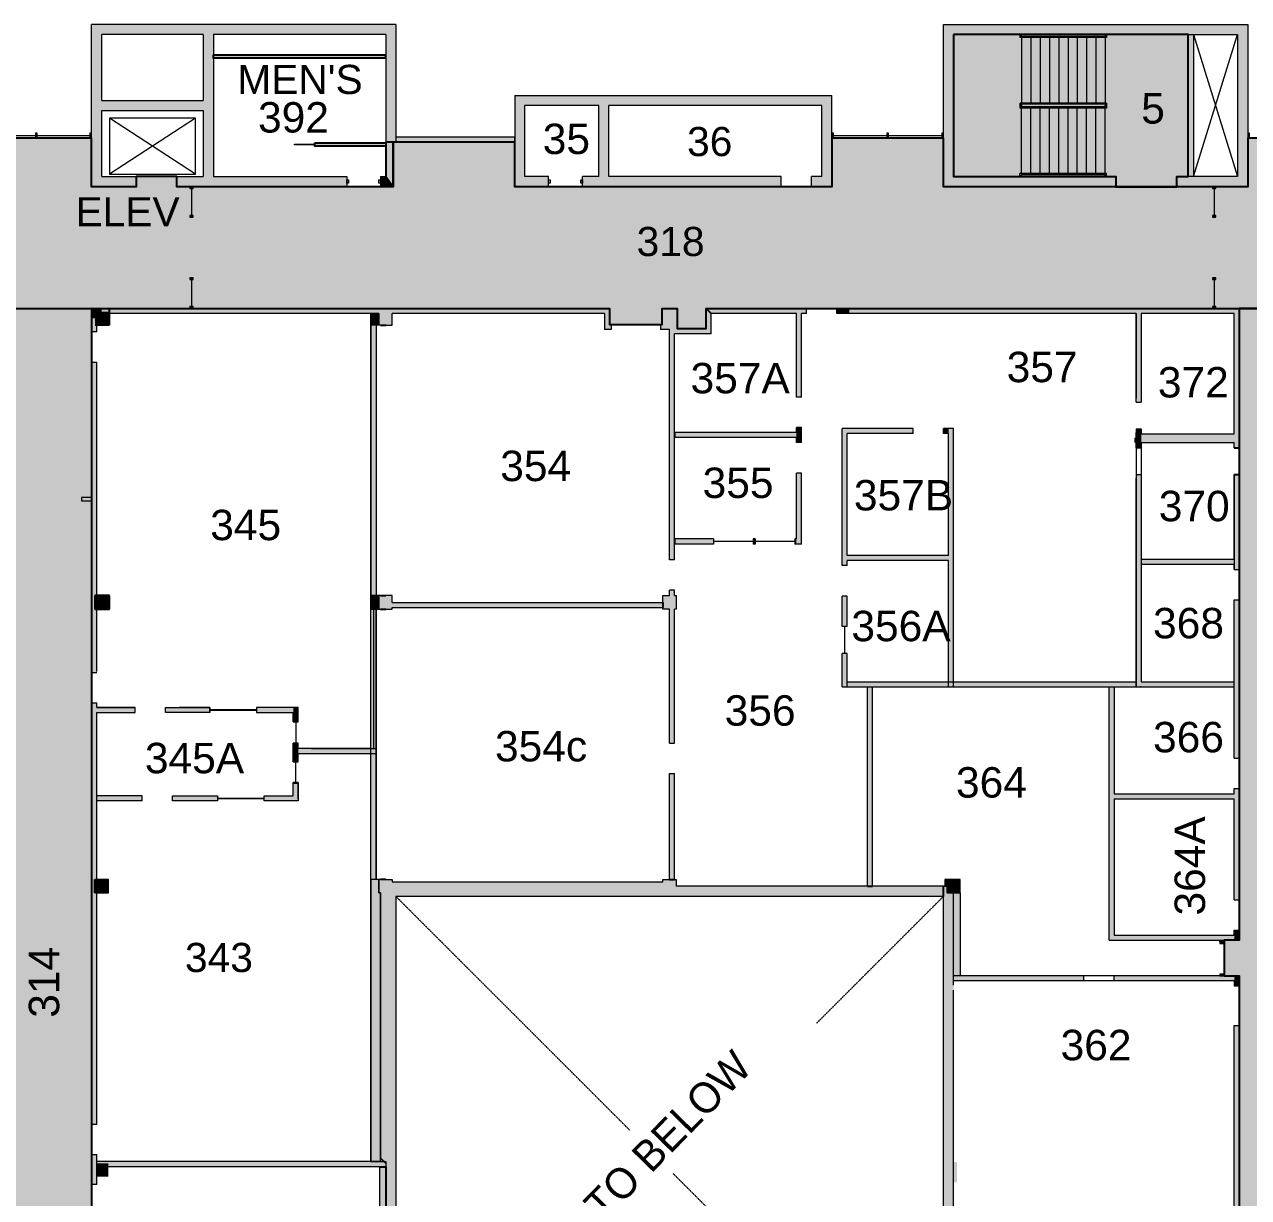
# Model space of a CAD drawing. Extents: x 2 to 4630, y -56 to 2885.
# Drawn here: x 930 to 2379, y 1496 to 2885 of the extents above; entities that cross this region are included whole.
import ezdxf

# ---------------------------------------------------------------- set-up
doc = ezdxf.new("R2010")
doc.units = 0
doc.header["$LTSCALE"] = 0.004
doc.header["$MEASUREMENT"] = 0
doc.linetypes.add('HIDDEN', pattern=[0.375, 0.25, -0.125])
doc.layers.get('0').update_dxf_attribs({"linetype": 'CONTINUOUS'})
doc.layers.add('CORRIDOR HATCH', color=253, linetype='CONTINUOUS')
doc.layers.add('SOLID', color=7, linetype='CONTINUOUS')
for name, color, linetype, lineweight in [('STAIR', 251, 'CONTINUOUS', 9), ('TEXT', 7, 'CONTINUOUS', 0), ('WALL', 7, 'CONTINUOUS', 0)]:
    doc.layers.add(name, color=color, linetype=linetype, lineweight=lineweight)
doc.styles.add('style1', font='arial.ttf')

# ---------------------------------------------------------------- blocks, each defined once
blk = doc.blocks.new('AZMND')
for p, q in [((0, 0.5), (0, -0.5)), ((1, 0.5), (0, 0.5)), ((1, -0.5), (1, 0.5)), ((0, -0.5), (1, -0.5))]:
    blk.add_line(p, q)

msp = doc.modelspace()

# ---------------------------------------------------------------- hatches: boundary and pattern name
at = {"layer": 'CORRIDOR HATCH'}
h = msp.add_hatch(color=256, dxfattribs=at)
h.dxf.hatch_style = 1
h.paths.add_polyline_path([(3115.8, 700.5), (3115.8, 688.5), (3109.8, 688.5), (3109.8, 520.5), (3373.8, 520.5), (3373.8, 688.5), (3187.8, 688.5), (3187.8, 700.5)])
h.paths.add_polyline_path([(1087.8, 688.5), (1087.8, 520.5), (1357.8, 520.5), (1357.8, 688.5), (1351.8, 688.5), (1351.8, 700.5), (1279.8, 700.5), (1279.8, 688.5)])
h.paths.add_polyline_path([(2029.8, 2872.5), (2029.8, 2704.5), (2221.8, 2704.5), (2221.8, 2692.5), (2293.8, 2692.5), (2293.8, 2704.5), (2307.5, 2704.5), (2307.5, 2872.5)])
h.paths.add_polyline_path([(4459, 2532.9), (4459, 2527.7), (4451.8, 2527.7), (4451.8, 2479.4), (4459, 2479.4), (4459, 2289.8), (4614.7, 2289.8), (4614.7, 2532.9)])
h.paths.add_polyline_path([(4347.8, 2543.4), (4347.8, 2529.6), (4338.9, 2529.6), (4338.9, 2525.3), (4338.9, 2207.4), (4347.8, 2207.4), (4347.8, 2193.6), (4338.9, 2193.6), (4338.9, 1973.2), (4307.4, 1973.2), (4307.4, 1797.1), (4338.9, 1797.1), (4338.9, 1535.4), (4347.8, 1535.4), (4347.8, 1521.6), (4338.9, 1521.6), (4338.9, 1439.2), (4299.5, 1439.2), (4299.5, 1392.9), (4338.9, 1392.9), (4338.9, 1388), (4299.5, 1388), (4299.5, 1307.3), (4338.9, 1307.3), (4338.9, 1199.4), (4347.8, 1199.4), (4347.8, 1185.6), (4338.9, 1185.6), (4338.9, 863.4), (4347.8, 863.4), (4347.8, 849.6), (4442.9, 849.6), (4442.9, 863.4), (4535.1, 863.4), (4535.1, 965.8), (4451.8, 965.8), (4451.8, 1185.6), (4442.9, 1185.6), (4442.9, 1199.4), (4451.8, 1199.4), (4451.8, 1521.6), (4442.9, 1521.6), (4442.9, 1535.4), (4451.8, 1535.4), (4498, 1535.4), (4498, 1540.7), (4501.9, 1540.7), (4501.9, 1852.3), (4498, 1852.3), (4498, 1857.6), (4442.9, 1857.6), (4442.9, 1871.4), (4451.8, 1871.4), (4451.8, 2193.6), (4442.9, 2193.6), (4442.9, 2207.4), (4451.8, 2207.4), (4451.8, 2529.6), (4442.9, 2529.6), (4442.9, 2543.4)])
h.paths.add_polyline_path([(3385.8, 701.6), (3669, 701.6), (3669, 702.8), (3682.8, 702.8), (3682.8, 681.2), (3683.6, 683), (3692.1, 683), (3765, 683), (3765, 695.8), (3794, 695.8), (3794, 633.3), (3808.5, 627.8), (3854.1, 613.6), (3899.4, 602.5), (3946.4, 593.9), (3969.6, 591), (3993.3, 588.2), (4004.8, 587.5), (4004.8, 594.8), (4012.2, 594.8), (4012.2, 587), (4039.9, 585.4), (4087.7, 585.4), (4111, 586.8), (4134.8, 588.2), (4181.2, 593.9), (4228.2, 602.5), (4273.5, 613.6), (4296.3, 620.7), (4318.6, 627.6), (4333.6, 633.3), (4333.6, 695.8), (4362.5, 695.8), (4362.5, 683), (4501.9, 683), (4501.9, 844.3), (4498.1, 844.3), (4498.1, 849.6), (4442.9, 849.6), (4347.8, 849.6), (4154.1, 849.6), (4154.1, 883.9), (4093.1, 883.9), (4093.1, 849.6), (3744.1, 849.6), (3744.1, 885), (3682.8, 885), (3682.8, 864.3), (3682.8, 842.2), (3669, 842.2), (3669, 843), (3385.8, 843)])
h.paths.add_polyline_path([(3385.8, 2691.4), (3669, 2691.4), (3669, 2690.2), (3682.8, 2690.2), (3682.8, 2711.8), (3683.6, 2710), (3692.1, 2710), (3765, 2710), (3765, 2697.3), (3794, 2697.3), (3794, 2759.7), (3808.5, 2765.2), (3854.1, 2779.4), (3899.4, 2790.6), (3946.4, 2799.1), (3969.6, 2802), (3993.3, 2804.8), (4005, 2805.5), (4005, 2798.5), (4011.8, 2798.5), (4011.8, 2805.9), (4039.9, 2807.6), (4087.7, 2807.6), (4111.1, 2806.2), (4134.8, 2804.8), (4181.2, 2799.1), (4228.2, 2790.6), (4273.5, 2779.4), (4296.2, 2772.4), (4318.6, 2765.4), (4333.6, 2759.7), (4333.6, 2697.3), (4362.5, 2697.3), (4362.5, 2710), (4501.9, 2710), (4501.9, 2549.1), (4501.9, 2548.7), (4498.1, 2548.7), (4498.1, 2543.4), (4442.9, 2543.4), (4347.8, 2543.4), (3872.3, 2543.4), (3872.3, 2504), (3769.9, 2504), (3769.9, 2543.4), (3765, 2543.4), (3765, 2504), (3682.8, 2504), (3682.8, 2550.8), (3669, 2550.8), (3669, 2550), (3385.8, 2550)])
h.paths.add_polyline_path([(2929.8, 2548.5), (2929.8, 1937.5), (2905.8, 1937.5), (2905.8, 1872.5), (2929.8, 1872.5), (2929.8, 1601.5), (2905.8, 1601.5), (2905.8, 1536.5), (2929.8, 1536.5), (2929.8, 1265.5), (2905.8, 1265.5), (2905.8, 1200.5), (2929.8, 1200.5), (2929.8, 844.5), (3025.8, 844.5), (3025.8, 862.5), (3041.8, 862.5), (3041.8, 904.5), (3025.8, 904.5), (3025.8, 1479.5), (3043.8, 1479.5), (3043.8, 1519.5), (3025.8, 1519.5), (3025.8, 1819.5), (3037.8, 1819.5), (3037.8, 1861.5), (3025.8, 1861.5), (3025.8, 2155.5), (3037.8, 2155.5), (3037.8, 2197.5), (3025.8, 2197.5), (3025.8, 2482.5), (3037.8, 2482.5), (3037.8, 2524.5), (3025.8, 2524.5), (3025.8, 2548.5)])
h.paths.add_polyline_path([(2367.8, 2548.5), (2367.8, 1800.5), (2349.8, 1800.5), (2349.8, 1758.5), (2367.8, 1758.5), (2367.8, 844.5), (2473.8, 844.5), (2473.8, 2548.5)])
h.paths.add_polyline_path([(1009.8, 2548.5), (1009.8, 844.5), (913.8, 844.5), (913.8, 2037.9), (911.4, 2037.9), (897.2, 2054.2), (750.5, 2054.2), (457.8, 2054.2), (457.8, 2192.5), (913.8, 2192.5), (913.8, 2548.5)])
h.paths.add_polyline_path([(361.8, 2548.5), (361.8, 2106.5), (319.8, 2106.5), (319.8, 2040.5), (361.8, 2040.5), (361.8, 1520.5), (342.3, 1520.5), (342.3, 1479.7), (361.8, 1479.7), (361.8, 908.5), (341.8, 908.5), (341.8, 868.5), (361.8, 868.5), (361.8, 844.5), (457.8, 844.5), (457.8, 1064), (457.8, 1233), (457.8, 2054.2), (457.8, 2192.5), (457.8, 2548.5)])
h.paths.add_polyline_path([(184.8, 844.5), (184.8, 700.5), (255, 700.5), (361.8, 700.5), (361.8, 634.5), (505.8, 634.5), (505.8, 700.5), (865.8, 700.5), (865.8, 644.5), (1009.8, 644.5), (1009.8, 700.5), (2377.8, 700.5), (2377.8, 634.5), (2521.8, 634.5), (2521.8, 700.5), (2881.8, 700.5), (2881.8, 634.5), (3025.8, 634.5), (3025.8, 700.5), (3385.8, 700.5), (3385.8, 844.5), (3025.8, 844.5), (2929.8, 844.5), (2473.8, 844.5), (2367.8, 844.5), (1009.8, 844.5), (913.8, 844.5), (457.8, 844.5), (361.8, 844.5)])
h.paths.add_polyline_path([(81.8, 2872.5), (81.8, 2704.5), (269.8, 2704.5), (269.8, 2692.5), (346.8, 2692.5), (346.8, 2704.5), (349.8, 2704.5), (349.8, 2872.5)])
h.paths.add_polyline_path([(184.8, 2692.5), (184.8, 2548.5), (361.8, 2548.5), (457.8, 2548.5), (913.8, 2548.5), (1009.8, 2548.5), (1622.6, 2548.5), (1622.6, 2529.5), (1684.8, 2529.5), (1684.8, 2548.5), (1702.8, 2548.5), (1702.8, 2524.5), (1736.8, 2524.5), (1736.8, 2548.5), (2367.8, 2548.5), (2473.8, 2548.5), (2929.8, 2548.5), (3025.8, 2548.5), (3361.8, 2548.5), (3385.8, 2548.5), (3385.8, 2692.5), (3025.8, 2692.5), (3025.8, 2750), (2881.8, 2750), (2881.8, 2692.5), (2521.8, 2692.5), (2521.8, 2750), (2377.8, 2750), (2377.8, 2692.5), (2017.8, 2692.5), (2017.8, 2750), (1885.8, 2750), (1885.8, 2692.5), (1510.5, 2692.5), (1510.5, 2745.3), (1366.5, 2745.3), (1366.5, 2692.5), (1110.5, 2692.5), (1110.5, 2704.5), (1062.5, 2704.5), (1062.5, 2692.5), (1009.8, 2692.5), (1009.8, 2750), (361.8, 2750), (361.8, 2692.5), (346.8, 2692.5), (269.8, 2692.5)])
at = {"layer": 'SOLID'}
for points in [[(2313.5, 2872.5), (2307.5, 2872.5), (2307.5, 2704.5), (2313.5, 2704.5)], [(1153.8, 2848.5), (1357.6, 2848.5), (1357.6, 2844.5), (1153.8, 2844.5)], [(1273.8, 2744.5), (1357.8, 2744.5), (1357.8, 2740.5), (1273.8, 2740.5)], [(1357.8, 2745.3), (1357.8, 2704.5), (1366.5, 2692.5), (1366.5, 2745.3)], [(1369.8, 2745.3), (1510.5, 2745.3), (1510.5, 2751.3), (1369.8, 2751.3)], [(1126, 2692.5), (1126, 2690.5), (1130, 2690.5), (1130, 2692.5)], [(2336, 2692.5), (2336, 2690.5), (2340, 2690.5), (2340, 2692.5)], [(1126, 2658.5), (1126, 2656.5), (1130, 2656.5), (1130, 2658.5)], [(2336, 2658.5), (2336, 2656.5), (2340, 2656.5), (2340, 2658.5)], [(1126, 2584.5), (1126, 2582.5), (1130, 2582.5), (1130, 2584.5)], [(2336, 2584.5), (2336, 2582.5), (2340, 2582.5), (2340, 2584.5)], [(1126, 2550.5), (1126, 2548.5), (1130, 2548.5), (1130, 2550.5)], [(2336, 2550.5), (2336, 2548.5), (2340, 2548.5), (2340, 2550.5)], [(1017.3, 2548.5), (1023.3, 2542.5), (1105.8, 2542.5), (1349.6, 2542.5), (1349.6, 2528.5), (1351.8, 2528.5), (1357.8, 2528.5), (1365.6, 2528.5), (1365.6, 2542.5), (1616.6, 2542.5), (1616.6, 2523.5), (1624.6, 2523.5), (1624.6, 2529.5), (1622.6, 2529.5), (1622.6, 2548.5)], [(1340.3, 2528.5), (1340.3, 2542.5), (1349.6, 2542.5), (1349.6, 2528.5)], [(1702.8, 2548.5), (1684.8, 2548.5), (1684.8, 2529.5), (1682.8, 2529.5), (1682.8, 2523.5), (1693.6, 2523.5), (1693.6, 2251), (1699.6, 2251), (1699.6, 2269.5), (1699.6, 2275.5), (1699.6, 2395.5), (1699.6, 2401.5), (1699.6, 2518.5), (1742.8, 2518.5), (1742.8, 2542.5), (1736.8, 2548.5), (1736.8, 2524.5), (1702.8, 2524.5)], [(1346.3, 2528.5), (1340.3, 2528.5), (1340.3, 2208.5), (1346.3, 2208.5)], [(2361.8, 2352), (2361.8, 2239.5), (2367.8, 2239.5), (2367.8, 2352)], [(1013.6, 2208.5), (1031.1, 2208.5), (1031.1, 2192.5), (1013.6, 2192.5)], [(1340.3, 2208.5), (1340.3, 2192.5), (1349.6, 2192.5), (1349.6, 2208.5)], [(1685.6, 2200.5), (1365.6, 2200.5), (1365.6, 2208.5), (1357.8, 2208.5), (1351.8, 2208.5), (1349.6, 2208.5), (1349.6, 2192.5), (1351.8, 2192.5), (1357.8, 2192.5), (1365.6, 2192.5), (1365.6, 2194.5), (1685.6, 2194.5)], [(1701.6, 2208.5), (1699.6, 2208.5), (1699.6, 2215), (1693.6, 2215), (1693.6, 2208.5), (1685.6, 2208.5), (1685.6, 2200.5), (1685.6, 2194.5), (1685.6, 2192.5), (1693.6, 2192.5), (1693.6, 2033.9), (1699.6, 2033.9), (1699.6, 2192.5), (1701.6, 2192.5)], [(1346.3, 2192.5), (1340.3, 2192.5), (1340.3, 2027.6), (1340.3, 2021.6), (1340.3, 1872.5), (1346.3, 1872.5), (1346.3, 1993.5), (1346.3, 2143.5)], [(1699.6, 1997.9), (1693.6, 1997.9), (1693.6, 1872.5), (1699.6, 1872.5)], [(1346.3, 1872.5), (1340.3, 1872.5), (1340.3, 1538.5), (1355.8, 1538.5), (1351.8, 1856.5), (1349.6, 1856.5), (1349.6, 1872.5)], [(2017.8, 1864.5), (1933.8, 1864.5), (1927.8, 1864.5), (1701.6, 1864.5), (1701.6, 1872.5), (1699.6, 1872.5), (1693.6, 1872.5), (1685.6, 1872.5), (1685.6, 1869.5), (1365.6, 1869.5), (1365.6, 1872.5), (1357.8, 1872.5), (1351.8, 1872.5), (1349.6, 1872.5), (1349.6, 1856.5), (1351.8, 1856.5), (1351.8, 1542.5), (1357.8, 1536.5), (1357.8, 1192.5), (1369.8, 1192.5), (1369.8, 1204.5), (1369.8, 1852.5), (2017.8, 1852.5)], [(2019.6, 1864.5), (2021.6, 1864.5), (2021.6, 1872.5), (2019.6, 1872.5)], [(2021.6, 1872.5), (2021.6, 1856.5), (2037.6, 1856.5), (2037.6, 1872.5)], [(2037.6, 1856.5), (2037.6, 1758.5), (2029.6, 1758.5), (2029.8, 1856.5)], [(2344.8, 1798.5), (2344.8, 1800.5), (2349.8, 1800.5), (2349.8, 1798.5)], [(2349.8, 1798.5), (2344.8, 1798.5), (2344.8, 1796.5), (2349.8, 1796.5)], [(2349.8, 1760.5), (2344.8, 1760.5), (2344.8, 1758.5), (2349.8, 1758.5)], [(1357.8, 1532.5), (1350.3, 1532.5), (1350.3, 850.5), (1357.8, 850.5)]]:
    msp.add_hatch(color=256, dxfattribs=at).paths.add_polyline_path(points)
h = msp.add_hatch(color=256, dxfattribs=at)
h.paths.add_polyline_path([(2017.8, 2756), (2015.8, 2756), (2015.8, 2750), (2017.8, 2750)])
h.paths.add_polyline_path([(1952.8, 2756), (1950.8, 2756), (1950.8, 2750), (1952.8, 2750)])
h.paths.add_polyline_path([(1885.8, 2750), (1887.8, 2750), (1887.8, 2756), (1885.8, 2756)])
h = msp.add_hatch(color=256, dxfattribs=at)
h.paths.add_polyline_path([(2521.8, 2756), (2519.8, 2756), (2519.8, 2750), (2521.8, 2750)])
h.paths.add_polyline_path([(2450.8, 2756), (2448.8, 2756), (2448.8, 2750), (2450.8, 2750)])
h.paths.add_polyline_path([(2379.8, 2756), (2377.8, 2756), (2377.8, 2750), (2379.8, 2750)])
h = msp.add_hatch(color=256, dxfattribs=at)
h.paths.add_polyline_path([(1311.8, 2698.5), (1311.8, 2700.5), (1313.8, 2700.5), (1313.8, 2696.5), (1311.8, 2696.5)])
h.paths.add_polyline_path([(1349.8, 2698.5), (1349.8, 2700.5), (1351.8, 2700.5), (1351.8, 2696.5), (1349.8, 2696.5)])
h = msp.add_hatch(color=256, dxfattribs=at)
h.paths.add_polyline_path([(1550.5, 2698.5), (1550.5, 2700.5), (1552.5, 2700.5), (1552.5, 2696.5), (1550.5, 2696.5)])
h.paths.add_polyline_path([(1588.5, 2698.5), (1588.5, 2700.5), (1590.5, 2700.5), (1590.5, 2696.5), (1588.5, 2696.5)])
h = msp.add_hatch(color=256, dxfattribs=at)
h.paths.add_polyline_path([(1021.6, 2548.5), (1009.8, 2548.5), (1018.8, 2544.5), (1021.6, 2544.5)])
h.paths.add_polyline_path([(1009.8, 2548.5), (1009.8, 2536.5), (1013.6, 2536.5), (1013.6, 2544.5), (1018.8, 2544.5)])
h = msp.add_hatch(color=256, dxfattribs=at)
h.paths.add_polyline_path([(925.8, 2324.5), (913.8, 2324.5), (913.8, 2320.5), (925.8, 2320.5)])
h.paths.add_polyline_path([(1009.8, 2324.5), (997.8, 2324.5), (997.8, 2320.5), (1009.8, 2320.5)])

# ---------------------------------------------------------------- linework, layer by layer
at = {"layer": 'CORRIDOR HATCH'}
for points in [[(2029.8, 2872.5), (2029.8, 2704.5), (2221.8, 2704.5), (2221.8, 2692.5), (2293.8, 2692.5), (2293.8, 2704.5), (2307.5, 2704.5), (2307.5, 2872.5)], [(1009.8, 2548.5), (1009.8, 844.5), (913.8, 844.5), (913.8, 2037.9), (911.4, 2037.9), (897.2, 2054.2), (750.5, 2054.2), (457.8, 2054.2), (457.8, 2192.5), (913.8, 2192.5), (913.8, 2548.5)], [(2367.8, 2548.5), (2367.8, 1800.5), (2349.8, 1800.5), (2349.8, 1758.5), (2367.8, 1758.5), (2367.8, 844.5), (2473.8, 844.5), (2473.8, 2548.5)]]:
    msp.add_lwpolyline(points, close=True, dxfattribs=at)
for points in [[(2521.8, 2750), (2377.8, 2750), (2377.8, 2692.5), (2017.8, 2692.5), (2017.8, 2750), (1885.8, 2750), (1885.8, 2692.5), (1510.5, 2692.5), (1510.5, 2745.3), (1366.5, 2745.3), (1366.5, 2692.5), (1110.5, 2692.5), (1110.5, 2704.5), (1062.5, 2704.5), (1062.5, 2692.5), (1009.8, 2692.5), (1009.8, 2750), (361.8, 2750)], [(913.8, 2548.5), (1009.8, 2548.5), (1622.6, 2548.5), (1622.6, 2529.5), (1684.8, 2529.5), (1684.8, 2548.5), (1702.8, 2548.5), (1702.8, 2524.5), (1736.8, 2524.5), (1736.8, 2548.5), (2367.8, 2548.5), (2473.8, 2548.5)]]:
    msp.add_lwpolyline(points, dxfattribs=at)
at = {"layer": 'SOLID'}
for p, q in [((1023.3, 2542.5), (1009.8, 2548.5)), ((1030.8, 2528.5), (1030.8, 2548.5)), ((1742.8, 2542.5), (1736.8, 2548.5)), ((1351.8, 2528.5), (1357.8, 2528.5)), ((1699.6, 2401.5), (1699.6, 2395.5)), ((2361.8, 2383.5), (2367.8, 2383.5)), ((2361.8, 2352), (2367.8, 2352)), ((1699.6, 2275.5), (1699.6, 2269.5)), ((1031.1, 2208.5), (1013.6, 2208.5)), ((1013.6, 2208.5), (1013.6, 2192.5)), ((1031.1, 2192.5), (1031.1, 2208.5)), ((1351.8, 2208.5), (1357.8, 2208.5)), ((1013.6, 2192.5), (1015.8, 2192.5)), ((1015.8, 2192.5), (1031.1, 2192.5)), ((1351.8, 2192.5), (1357.8, 2192.5)), ((1685.6, 2200.5), (1685.6, 2194.5)), ((1149.8, 2073.1), (1204.8, 2073.1)), ((1248.3, 1987.2), (1254.3, 1987.2)), ((1357.8, 1872.5), (1351.8, 1872.5)), ((1693.6, 1872.5), (1699.6, 1872.5)), ((1927.8, 1864.5), (1933.8, 1864.5)), ((2017.8, 1852.5), (2017.8, 1864.5)), ((1351.8, 1542.5), (1357.8, 1536.5)), ((1350.3, 1532.5), (1357.8, 1532.5)), ((1357.8, 1532.5), (1357.8, 850.5))]:
    msp.add_line(p, q, dxfattribs=at)
for points in [[(1153.8, 2848.5), (1357.6, 2848.5), (1357.6, 2844.5), (1153.8, 2844.5)], [(1273.8, 2744.5), (1357.8, 2744.5), (1357.8, 2740.5), (1273.8, 2740.5)]]:
    msp.add_lwpolyline(points, close=True, dxfattribs=at)
msp.add_lwpolyline([(1357.8, 2745.3), (1357.8, 2704.5), (1366.5, 2692.5), (1366.5, 2745.3), (1357.8, 2745.3)], dxfattribs=at)
for points in [[(1357.8, 2872.5), (1369.8, 2884.5), (1021.8, 2872.5), (1009.8, 2884.5)], [(1021.8, 2872.5), (1009.8, 2884.5), (1021.8, 2704.5), (1009.8, 2692.5)], [(1357.8, 2745.3), (1369.8, 2745.3), (1357.8, 2872.5), (1369.8, 2884.5)], [(2029.8, 2872.5), (2017.8, 2884.5), (2029.8, 2704.5), (2017.8, 2692.5)], [(2365.8, 2872.5), (2377.8, 2884.5), (2029.8, 2872.5), (2017.8, 2884.5)], [(2365.8, 2704.5), (2377.8, 2692.5), (2365.8, 2872.5), (2377.8, 2884.5)], [(1141.8, 2872.5), (1141.8, 2704.5), (1153.8, 2872.5), (1153.8, 2704.5)], [(1873.8, 2788.5), (1885.8, 2800.5), (1522.5, 2788.5), (1510.5, 2800.5)], [(1522.5, 2788.5), (1510.5, 2800.5), (1522.5, 2704.5), (1510.5, 2692.5)], [(1873.8, 2704.5), (1885.8, 2692.5), (1873.8, 2788.5), (1885.8, 2800.5)], [(1141.8, 2794.5), (1021.8, 2794.5), (1141.8, 2782.5), (1021.8, 2782.5)], [(1621.8, 2704.5), (1609.8, 2704.5), (1621.8, 2788.5), (1609.8, 2788.5)], [(943.2, 2750), (943.2, 2756), (945.2, 2750), (945.2, 2756)], [(1007.8, 2750), (1007.8, 2756), (1009.8, 2750), (1009.8, 2756)], [(1021.8, 2704.5), (1009.8, 2692.5), (1062.5, 2704.5), (1062.5, 2692.5)], [(1110.5, 2704.5), (1110.5, 2692.5), (1311.8, 2704.5), (1311.8, 2692.5)], [(1351.8, 2704.5), (1351.8, 2692.5), (1357.8, 2704.5), (1366.5, 2692.5)], [(1522.5, 2704.5), (1510.5, 2692.5), (1550.5, 2704.5), (1550.5, 2692.5)], [(1825.8, 2704.5), (1825.8, 2692.5), (1590.5, 2704.5), (1590.5, 2692.5)], [(1861.8, 2704.5), (1861.8, 2692.5), (1873.8, 2704.5), (1885.8, 2692.5)], [(2029.8, 2704.5), (2017.8, 2692.5), (2221.8, 2704.5), (2221.8, 2692.5)], [(2293.8, 2704.5), (2293.8, 2692.5), (2365.8, 2704.5), (2377.8, 2692.5)], [(1015.8, 2520.5), (1009.8, 2520.5), (1015.8, 2542.5), (1009.8, 2548.5)], [(1030.8, 2544.5), (1013.8, 2544.5), (1030.8, 2527.5), (1013.6, 2527.5)], [(1855.8, 2548.5), (1855.8, 2542.5), (1736.8, 2548.5), (1742.8, 2542.5)], [(1843.8, 2443.5), (1849.8, 2443.5), (1843.8, 2542.5), (1849.8, 2542.5)], [(1891.8, 2542.5), (1891.8, 2548.5), (1905.8, 2542.5), (1905.8, 2548.5)], [(1905.8, 2542.5), (2361.8, 2542.5), (1905.8, 2548.5), (2367.8, 2548.5)], [(2245.8, 2542.5), (2251.8, 2542.5), (2245.8, 2437.5), (2251.8, 2437.5)], [(2251.8, 2542.5), (2245.8, 2542.5), (2251.8, 2442), (2245.8, 2442)], [(2367.8, 2548.5), (2361.8, 2542.5), (2367.8, 2383.5), (2361.8, 2383.5)], [(1015.8, 2484.5), (1009.8, 2484.5), (1015.8, 2117.5), (1009.8, 2117.5)], [(1843.8, 2407.5), (1849.8, 2407.5), (1843.8, 2389.5), (1849.8, 2389.5)], [(1897.8, 2406.3), (1903.8, 2406.3), (1897.8, 2244), (1903.8, 2244)], [(1981.8, 2400.3), (1981.8, 2406.3), (1903.8, 2400.3), (1903.8, 2406.3)], [(2017.8, 2400.3), (2017.8, 2406.3), (2023.8, 2400.3), (2023.8, 2406.3)], [(2023.8, 2406.3), (2029.8, 2406.3), (2023.8, 2100.5), (2029.8, 2100.5)], [(2251.8, 2406), (2245.8, 2406), (2251.8, 2388), (2245.8, 2388)], [(1699.6, 2401.5), (1699.6, 2395.5), (1843.8, 2401.5), (1843.8, 2395.5)], [(2243.8, 2395.5), (2245.8, 2395.5), (2243.8, 2389.5), (2245.8, 2389.5)], [(2251.8, 2401.5), (2245.8, 2401.5), (2251.8, 2383.5), (2245.8, 2383.5)], [(2367.8, 2400), (2367.8, 2394), (2251.8, 2400), (2251.8, 2394)], [(2251.8, 2395.5), (2361.8, 2395.5), (2251.8, 2389.5), (2361.8, 2389.5)], [(1843.8, 2269.5), (1849.8, 2269.5), (1843.8, 2353.5), (1849.8, 2353.5)], [(2251.8, 2352), (2245.8, 2352), (2251.8, 2100.5), (2245.8, 2100.5)], [(2245.8, 2347.5), (2251.8, 2347.5), (2245.8, 2100.5), (2251.8, 2100.5)], [(1699.6, 2269.5), (1699.6, 2275.5), (1745.8, 2269.5), (1745.8, 2275.5)], [(1792.8, 2275.5), (1794.8, 2275.5), (1792.8, 2269.5), (1794.8, 2269.5)], [(1841.8, 2275.5), (1843.8, 2275.5), (1841.8, 2269.5), (1843.8, 2269.5)], [(1903.8, 2250), (1903.8, 2256), (2023.8, 2250), (2023.8, 2256)], [(2251.8, 2251.5), (2251.8, 2245.5), (2361.8, 2251.5), (2361.8, 2245.5)], [(1897.8, 2208), (1903.8, 2208), (1897.8, 2172), (1903.8, 2172)], [(2361.8, 2203.5), (2367.8, 2203.5), (2361.8, 2016), (2367.8, 2016)], [(1897.8, 2140), (1903.8, 2140), (1897.8, 2100.5), (1903.8, 2100.5)], [(1903.8, 2106.5), (2245.8, 2106.5), (1903.8, 2100.5), (2245.8, 2100.5)], [(1927.8, 2100.5), (1933.8, 2100.5), (1927.8, 1864.5), (1933.8, 1864.5)], [(2213.8, 2100.5), (2219.8, 2100.5), (2213.8, 1800.5), (2219.8, 1800.5)], [(2245.8, 2100.5), (2251.8, 2106.5), (2361.8, 2100.5), (2361.8, 2106.5)], [(2245.8, 2100.5), (2251.8, 2101.5), (2245.8, 2100.5), (2251.8, 2100.5)], [(1009.8, 2081.5), (1009.8, 1962.6), (1015.8, 2081.5), (1015.8, 1962.6)], [(1009.8, 2081.5), (1015.8, 2081.5), (1009.8, 2081.5), (1015.8, 2081.5)], [(1015.8, 2076.1), (1015.8, 2070.1), (1061.3, 2076.1), (1061.3, 2070.1)], [(1149.8, 2070.1), (1149.8, 2076.1), (1097.3, 2070.1), (1097.3, 2076.1)], [(1204.8, 2076.1), (1254.3, 2076.1), (1204.8, 2070.1), (1254.3, 2070.1)], [(1248.3, 2076.1), (1254.3, 2076.1), (1248.3, 2058.9), (1254.3, 2058.9)], [(1248.3, 2033.7), (1254.3, 2033.7), (1248.3, 2021.4), (1254.3, 2021.4)], [(1248.3, 2011.7), (1254.3, 2011.7), (1248.3, 2021.4), (1254.3, 2021.4)], [(1254.3, 2027.6), (1346.3, 2027.6), (1254.3, 2021.6), (1346.3, 2021.6)], [(1248.3, 1987.2), (1254.3, 1987.2), (1248.3, 1971.5), (1254.3, 1968)], [(1069.5, 1971.5), (1069.5, 1965.5), (1015.8, 1971.5), (1015.8, 1965.5)], [(1158.8, 1971.5), (1158.8, 1965.5), (1105.5, 1971.5), (1105.5, 1965.5)], [(1213.8, 1971.5), (1213.8, 1965.5), (1254.3, 1971.5), (1254.3, 1965.5)], [(2219.8, 1974), (2219.8, 1968), (2361.8, 1974), (2361.8, 1968)], [(2361.8, 1980), (2367.8, 1980), (2361.8, 1848.5), (2367.8, 1848.5)], [(1009.8, 1962.6), (1015.8, 1962.6), (1009.8, 1583), (1015.8, 1583)], [(1012.1, 1872.5), (1029.6, 1872.5), (1012.1, 1856.5), (1029.6, 1856.5)], [(2029.8, 1864.5), (2017.8, 1852.5), (2029.8, 1192.5), (2017.8, 1192.5)], [(2017.8, 1864.5), (2029.8, 1864.5), (2017.9, 1710), (2029.5, 1710.5)], [(2361.8, 1800.5), (2367.8, 1800.5), (2361.8, 1812.5), (2367.8, 1812.5)], [(2219.8, 1800.5), (2219.8, 1806.5), (2361.8, 1800.5), (2361.8, 1806.5)], [(2029.8, 1758.5), (2029.8, 1752.5), (2183.8, 1758.5), (2183.8, 1752.5)], [(2361.8, 1758.5), (2361.8, 1752.5), (2219.8, 1758.5), (2219.8, 1752.5)], [(2225.1, 1758.5), (2361.8, 1758.5), (2225.1, 1752.5), (2361.8, 1752.5)], [(2361.8, 1758.5), (2367.8, 1758.5), (2361.8, 1746.5), (2367.8, 1746.5)], [(2361.8, 1699.5), (2367.8, 1699.5), (2361.8, 1237.5), (2367.8, 1237.5)], [(1009.8, 1547), (1015.8, 1547), (1009.8, 1511.5), (1015.8, 1511.5)], [(1015.1, 1536.5), (1029.6, 1536.5), (1015.1, 1520.5), (1029.6, 1520.5)], [(1015.8, 1538.5), (1357.8, 1538.5), (1015.8, 1532.5), (1357.8, 1532.5)], [(2028, 1538), (2034, 1538), (2028, 1514.1), (2034, 1514.1)]]:
    msp.add_solid(points, dxfattribs=at)
at = {"layer": 'STAIR'}
for p, q in [((2108.2, 2871.9), (2108.2, 2868.9)), ((2210.7, 2868.9), (2108.2, 2868.9)), ((2109.7, 2871.9), (2109.7, 2870.4)), ((2209.2, 2870.4), (2109.7, 2870.4)), ((2110.2, 2868.9), (2110.2, 2791.5)), ((2121.2, 2868.9), (2121.2, 2791.5)), ((2132.2, 2868.9), (2132.2, 2791.5)), ((2143.2, 2868.9), (2143.2, 2791.5)), ((2154.2, 2868.9), (2154.2, 2791.5)), ((2165.2, 2868.9), (2165.2, 2791.5)), ((2176.2, 2868.9), (2176.2, 2791.5)), ((2187.2, 2868.9), (2187.2, 2791.5)), ((2198.2, 2868.9), (2198.2, 2791.5)), ((2209.2, 2871.9), (2209.2, 2870.4)), ((2209.2, 2868.9), (2209.2, 2791.5)), ((2210.7, 2871.9), (2210.7, 2868.9)), ((2108.7, 2791.5), (2108.7, 2785.5)), ((2108.7, 2785.5), (2108.7, 2791.5)), ((2210.7, 2791.5), (2108.7, 2791.5)), ((2210.7, 2785.5), (2108.7, 2785.5)), ((2209.2, 2790), (2110.2, 2790)), ((2110.2, 2790), (2110.2, 2788.5)), ((2110.2, 2787), (2110.2, 2788.5)), ((2209.2, 2787), (2110.2, 2787)), ((2110.2, 2708.1), (2110.2, 2785.5)), ((2121.2, 2708.1), (2121.2, 2785.5)), ((2132.2, 2708.1), (2132.2, 2785.5)), ((2143.2, 2708.1), (2143.2, 2785.5)), ((2154.2, 2708.1), (2154.2, 2785.5)), ((2165.2, 2708.1), (2165.2, 2785.5)), ((2176.2, 2708.1), (2176.2, 2785.5)), ((2187.2, 2708.1), (2187.2, 2785.5)), ((2198.2, 2708.1), (2198.2, 2785.5)), ((2209.2, 2790), (2209.2, 2788.5)), ((2209.2, 2787), (2209.2, 2788.5)), ((2209.2, 2708.1), (2209.2, 2785.5)), ((2210.7, 2785.5), (2210.7, 2791.5)), ((2210.7, 2791.5), (2210.7, 2785.5)), ((2210.7, 2708.1), (2108.2, 2708.1)), ((2108.2, 2705.1), (2108.2, 2708.1)), ((2209.2, 2706.6), (2109.7, 2706.6)), ((2109.7, 2705.1), (2109.7, 2706.6)), ((2209.2, 2705.1), (2209.2, 2706.6)), ((2210.7, 2705.1), (2210.7, 2708.1))]:
    msp.add_line(p, q, dxfattribs=at)
at = {"layer": 'TEXT'}
msp.add_line((1682.8, 2529.5), (1684.8, 2529.5), dxfattribs=at)
at = {"layer": 'WALL'}
for p, q in [((1369.8, 2884.5), (1009.8, 2884.5)), ((1009.8, 2692.5), (1009.8, 2884.5)), ((1009.8, 2692.5), (1009.8, 2884.5)), ((1105.8, 2884.5), (1009.8, 2884.5)), ((1369.8, 2884.5), (1369.8, 2745.3)), ((2017.8, 2692.5), (2017.8, 2884.5)), ((2017.8, 2884.5), (2377.8, 2884.5)), ((2377.8, 2884.5), (2377.8, 2764.5)), ((1141.8, 2872.5), (1021.8, 2872.5)), ((1105.8, 2872.5), (1021.8, 2872.5)), ((1021.8, 2794.5), (1021.8, 2872.5)), ((1021.8, 2794.5), (1021.8, 2872.5)), ((1141.8, 2872.5), (1141.8, 2794.5)), ((1357.8, 2872.5), (1153.8, 2872.5)), ((1153.8, 2872.5), (1153.8, 2704.5)), ((1357.8, 2872.5), (1357.8, 2704.5)), ((2029.8, 2704.5), (2029.8, 2872.5)), ((2029.8, 2872.5), (2299.8, 2872.5)), ((2299.8, 2872.5), (2365.8, 2872.5)), ((2307.5, 2872.5), (2307.5, 2704.5)), ((2313.5, 2872.5), (2313.5, 2704.5)), ((2313.5, 2704.5), (2365.6, 2872.5)), ((2313.5, 2872.5), (2365.8, 2704.5)), ((2365.8, 2872.5), (2365.8, 2704.5)), ((1153.8, 2848.5), (1357.8, 2848.5)), ((1153.8, 2844.5), (1357.6, 2844.5)), ((1510.5, 2800.5), (1885.8, 2800.5)), ((1510.5, 2800.5), (1510.5, 2692.5)), ((1885.8, 2692.5), (1885.8, 2800.5)), ((1021.8, 2794.5), (1141.8, 2794.5)), ((1021.8, 2794.5), (1105.8, 2794.5)), ((1021.8, 2782.5), (1141.8, 2782.5)), ((1021.8, 2782.5), (1105.8, 2782.5)), ((1021.8, 2704.5), (1021.8, 2782.5)), ((1021.8, 2704.5), (1021.8, 2782.5)), ((1141.8, 2782.5), (1141.8, 2704.5)), ((1522.5, 2704.5), (1522.5, 2788.5)), ((1609.8, 2788.5), (1522.5, 2788.5)), ((1609.8, 2704.5), (1609.8, 2788.5)), ((1873.8, 2788.5), (1621.8, 2788.5)), ((1621.8, 2704.5), (1621.8, 2788.5)), ((1873.8, 2704.5), (1873.8, 2788.5)), ((1132.8, 2707.5), (1030.8, 2773.5)), ((1132.8, 2773.5), (1030.8, 2707.5)), ((1132.8, 2773.5), (1030.8, 2773.5)), ((1030.8, 2773.5), (1030.8, 2707.5)), ((1030.8, 2773.5), (1030.8, 2707.5)), ((1132.8, 2707.5), (1132.8, 2773.5)), ((880.6, 2753), (943.2, 2753)), ((937.8, 2753), (943.2, 2753)), ((945.2, 2753), (1007.8, 2753)), ((945.2, 2753), (1007.8, 2753)), ((1887.8, 2753), (1950.8, 2753)), ((1952.8, 2753), (2015.8, 2753)), ((2377.8, 2764.5), (2377.8, 2692.5)), ((1273.8, 2744.5), (1357.8, 2744.5)), ((1273.8, 2744.5), (1273.8, 2740.5)), ((1357.8, 2740.5), (1273.8, 2740.5)), ((1366.5, 2745.3), (1369.8, 2745.3)), ((1366.5, 2692.5), (1366.5, 2745.3)), ((1021.8, 2704.5), (1069.8, 2704.5)), ((1021.8, 2704.5), (1069.8, 2704.5)), ((1030.8, 2707.5), (1132.8, 2707.5)), ((1062.5, 2692.5), (1062.5, 2704.5)), ((1062.5, 2692.5), (1062.5, 2704.5)), ((1069.8, 2704.5), (1117.8, 2704.5)), ((1069.8, 2704.5), (1105.8, 2704.5)), ((1110.5, 2692.5), (1110.5, 2704.5)), ((1117.8, 2704.5), (1141.8, 2704.5)), ((1153.8, 2704.5), (1311.8, 2704.5)), ((1311.8, 2704.5), (1311.8, 2692.5)), ((1351.8, 2704.5), (1351.8, 2692.5)), ((1351.8, 2704.5), (1357.8, 2704.5)), ((1550.5, 2704.5), (1522.5, 2704.5)), ((1550.5, 2692.5), (1550.5, 2704.5)), ((1609.8, 2704.5), (1590.5, 2704.5)), ((1590.5, 2692.5), (1590.5, 2704.5)), ((1825.8, 2704.5), (1621.8, 2704.5)), ((1825.8, 2692.5), (1825.8, 2704.5)), ((1861.8, 2692.5), (1861.8, 2704.5)), ((1873.8, 2704.5), (1861.8, 2704.5)), ((2221.8, 2704.5), (2029.8, 2704.5)), ((2221.8, 2692.5), (2221.8, 2704.5)), ((2299.8, 2704.5), (2293.8, 2704.5)), ((2293.8, 2692.5), (2293.8, 2704.5)), ((2365.8, 2704.5), (2299.8, 2704.5)), ((1009.8, 2692.5), (1021.8, 2692.5)), ((1009.8, 2692.5), (1021.8, 2692.5)), ((1015.8, 2692.5), (1062.5, 2692.5)), ((1015.8, 2692.5), (1062.5, 2692.5)), ((1110.5, 2692.5), (1311.8, 2692.5)), ((1128, 2690.5), (1128, 2658.5)), ((1351.8, 2692.5), (1366.5, 2692.5)), ((1510.5, 2692.5), (1550.5, 2692.5)), ((1590.5, 2692.5), (1825.8, 2692.5)), ((1861.8, 2692.5), (1885.8, 2692.5)), ((2017.8, 2692.5), (2221.8, 2692.5)), ((2293.8, 2692.5), (2377.8, 2692.5)), ((2338, 2690.5), (2338, 2658.5)), ((1128, 2582.5), (1128, 2550.5)), ((2338, 2582.5), (2338, 2550.5)), ((1009.8, 2520.5), (1009.8, 2548.5)), ((1009.8, 2520.5), (1009.8, 2548.5)), ((1105.8, 2548.5), (1009.8, 2548.5)), ((1622.6, 2548.5), (1013.6, 2548.5)), ((1105.8, 2542.5), (1015.8, 2542.5)), ((1015.8, 2520.5), (1015.8, 2542.5)), ((1015.8, 2520.5), (1015.8, 2542.5)), ((1349.6, 2542.5), (1023.3, 2542.5)), ((1340.3, 1538.5), (1340.3, 2542.5)), ((1349.6, 2528.5), (1349.6, 2542.5)), ((1616.6, 2542.5), (1365.6, 2542.5)), ((1365.6, 2528.5), (1365.6, 2542.5)), ((1616.6, 2542.5), (1616.6, 2523.5)), ((1622.6, 2548.5), (1622.6, 2529.5)), ((1684.8, 2548.5), (1684.8, 2529.5)), ((1702.8, 2548.5), (1684.8, 2548.5)), ((1702.8, 2524.5), (1702.8, 2548.5)), ((1855.8, 2548.5), (1736.8, 2548.5)), ((1736.8, 2524.5), (1736.8, 2548.5)), ((1843.8, 2542.5), (1742.8, 2542.5)), ((1742.8, 2518.5), (1742.8, 2542.5)), ((1843.8, 2443.5), (1843.8, 2542.5)), ((1855.8, 2542.5), (1849.8, 2542.5)), ((1849.8, 2443.5), (1849.8, 2542.5)), ((1855.8, 2542.5), (1855.8, 2548.5)), ((1891.8, 2542.5), (1891.8, 2548.5)), ((1905.8, 2548.5), (1891.8, 2548.5)), ((1905.8, 2542.5), (1891.8, 2542.5)), ((2367.8, 2548.5), (1905.8, 2548.5)), ((1905.8, 2542.5), (1905.8, 2548.5)), ((1905.8, 2542.5), (1905.8, 2548.5)), ((2245.8, 2542.5), (1905.8, 2542.5)), ((2245.8, 2437.5), (2245.8, 2542.5)), ((2245.8, 2542.5), (2245.8, 2442)), ((2361.8, 2542.5), (2251.8, 2542.5)), ((2251.8, 2542.5), (2251.8, 2437.5)), ((2251.8, 2542.5), (2251.8, 2442)), ((2361.8, 2400), (2361.8, 2542.5)), ((2367.8, 2548.5), (2367.8, 2383.5)), ((1015.8, 2520.5), (1009.8, 2520.5)), ((1340.3, 2528.5), (1340.3, 2208.5)), ((1346.3, 2528.5), (1346.3, 2208.5)), ((1351.8, 2528.5), (1349.6, 2528.5)), ((1351.8, 2528.5), (1365.6, 2528.5)), ((1624.6, 2523.5), (1616.6, 2523.5)), ((1624.6, 2523.5), (1616.6, 2523.5)), ((1624.6, 2529.5), (1622.6, 2529.5)), ((1624.6, 2529.5), (1622.6, 2529.5)), ((1624.6, 2529.5), (1624.6, 2523.5)), ((1624.6, 2529.5), (1624.6, 2523.5)), ((1682.8, 2529.5), (1682.8, 2523.5)), ((1693.6, 2523.5), (1682.8, 2523.5)), ((1693.6, 2251), (1693.6, 2523.5)), ((1736.8, 2524.5), (1702.8, 2524.5)), ((1742.8, 2518.5), (1699.6, 2518.5)), ((1699.6, 2401.5), (1699.6, 2518.5)), ((1009.8, 2118.5), (1009.8, 2484.5)), ((1015.8, 2484.5), (1009.8, 2484.5)), ((1015.8, 2118.5), (1015.8, 2484.5)), ((1015.8, 2118.5), (1015.8, 2484.5)), ((1009.8, 2118.5), (1009.8, 2462.7)), ((1849.8, 2443.5), (1843.8, 2443.5)), ((2245.8, 2437.5), (2251.8, 2437.5)), ((1843.8, 2401.5), (1843.8, 2407.5)), ((1849.8, 2407.5), (1843.8, 2407.5)), ((1849.8, 2389.5), (1849.8, 2407.5)), ((1897.8, 2244), (1897.8, 2406.3)), ((1981.8, 2406.3), (1897.8, 2406.3)), ((1981.8, 2400.3), (1981.8, 2406.3)), ((2017.8, 2400.3), (2017.8, 2406.3)), ((2029.8, 2406.3), (2017.8, 2406.3)), ((2029.8, 2100.5), (2029.8, 2406.3)), ((2245.8, 2406), (2251.8, 2406)), ((2245.8, 2406), (2245.8, 2388)), ((2251.8, 2406), (2251.8, 2400)), ((1843.8, 2401.5), (1699.6, 2401.5)), ((1843.8, 2395.5), (1699.6, 2395.5)), ((1699.6, 2275.5), (1699.6, 2395.5)), ((1843.8, 2389.5), (1843.8, 2395.5)), ((1903.8, 2256), (1903.8, 2400.3)), ((1981.8, 2400.3), (1903.8, 2400.3)), ((1903.8, 2395.5), (1903.8, 2395.5)), ((2023.8, 2400.3), (2017.8, 2400.3)), ((2023.8, 2256), (2023.8, 2400.3)), ((2245.8, 2395.5), (2245.8, 2401.5)), ((2251.8, 2400), (2361.8, 2400)), ((1849.8, 2389.5), (1843.8, 2389.5)), ((2245.8, 2383.5), (2245.8, 2389.5)), ((2245.8, 2383.5), (2251.8, 2383.5)), ((2245.8, 2383.5), (2245.8, 2352)), ((2251.8, 2389.5), (2361.8, 2389.5)), ((2251.8, 2389.5), (2251.8, 2383.5)), ((2251.8, 2383.5), (2251.8, 2352)), ((2361.8, 2383.5), (2361.8, 2389.5)), ((1843.8, 2275.5), (1843.8, 2353.5)), ((1849.8, 2353.5), (1843.8, 2353.5)), ((1849.8, 2269.5), (1849.8, 2353.5)), ((2245.8, 2352), (2245.8, 2100.5)), ((2245.8, 2352), (2251.8, 2352)), ((2245.8, 2100.5), (2245.8, 2347.5)), ((2251.8, 2352), (2251.8, 2106.5)), ((2251.8, 2347.5), (2251.8, 2251.5)), ((2361.8, 2251.5), (2361.8, 2352)), ((2367.8, 2352), (2367.8, 2239.5)), ((1745.8, 2275.5), (1699.6, 2275.5)), ((1745.8, 2275.5), (1745.8, 2269.5)), ((1794.8, 2275.5), (1792.8, 2275.5)), ((1792.8, 2275.5), (1792.8, 2269.5)), ((1794.8, 2275.5), (1794.8, 2269.5)), ((1841.8, 2275.5), (1841.8, 2269.5)), ((1843.8, 2275.5), (1841.8, 2275.5)), ((1745.8, 2269.5), (1699.6, 2269.5)), ((1699.6, 2251), (1699.6, 2269.5)), ((1792.8, 2272.5), (1745.8, 2272.5)), ((1794.8, 2269.5), (1792.8, 2269.5)), ((1841.8, 2272.5), (1794.8, 2272.5)), ((1849.8, 2269.5), (1841.8, 2269.5)), ((1699.6, 2251), (1693.6, 2251)), ((2023.8, 2256), (1903.8, 2256)), ((2023.8, 2250), (1903.8, 2250)), ((1903.8, 2244), (1903.8, 2250)), ((2023.8, 2100.5), (2023.8, 2250)), ((2251.8, 2251.5), (2361.8, 2251.5)), ((2251.8, 2245.5), (2361.8, 2245.5)), ((2361.8, 2239.5), (2361.8, 2245.5)), ((1903.8, 2244), (1897.8, 2244)), ((2361.8, 2239.5), (2367.8, 2239.5)), ((1693.6, 2208.5), (1693.6, 2215)), ((1699.6, 2215), (1693.6, 2215)), ((1699.6, 2208.5), (1699.6, 2215)), ((1897.8, 2172), (1897.8, 2208)), ((1903.8, 2208), (1897.8, 2208)), ((1903.8, 2172), (1903.8, 2208)), ((2361.8, 2095.5), (2361.8, 2203.5)), ((2361.8, 2203.5), (2367.8, 2203.5)), ((2367.8, 2203.5), (2367.8, 2016)), ((1343.3, 2192.5), (1343.3, 2027.6)), ((1346.3, 2192.5), (1346.3, 1999.5)), ((1346.3, 1872.5), (1346.3, 2192.5)), ((1346.3, 2192.5), (1365.6, 2192.5)), ((1365.6, 2200.5), (1685.6, 2200.5)), ((1365.6, 2194.5), (1685.6, 2194.5)), ((1693.6, 2033.9), (1693.6, 2192.5)), ((1699.6, 2033.9), (1699.6, 2192.5)), ((1903.8, 2172), (1897.8, 2172)), ((1900.8, 2172), (1900.8, 2140)), ((1346.3, 2143.5), (1346.3, 1872.5)), ((1897.8, 2100.5), (1897.8, 2140)), ((1903.8, 2140), (1897.8, 2140)), ((1903.8, 2100.5), (1903.8, 2140)), ((1009.8, 2117.5), (1015.8, 2117.5)), ((1897.8, 2100.5), (2245.8, 2100.5)), ((1903.8, 2106.5), (2245.8, 2106.5)), ((1927.8, 1864.5), (1927.8, 2100.5)), ((1933.8, 1864.5), (1933.8, 2100.5)), ((2213.8, 1800.5), (2213.8, 2100.5)), ((2219.8, 2100.5), (2219.8, 1974)), ((2245.8, 2100.5), (2361.8, 2100.5)), ((2251.8, 2106.5), (2361.8, 2106.5)), ((2361.8, 2016), (2361.8, 2112)), ((1009.8, 1962.6), (1009.8, 2081.5)), ((1009.8, 1962.6), (1009.8, 2081.5)), ((1009.8, 2081.5), (1015.8, 2081.5)), ((1015.8, 2078.4), (1015.8, 2081.5)), ((1015.8, 2078.4), (1015.8, 2081.5)), ((1015.8, 2076.1), (1015.8, 2081.5)), ((1015.8, 2076.1), (1061.3, 2076.1)), ((1061.3, 2076.1), (1015.8, 2076.1)), ((1061.3, 2070.1), (1061.3, 2076.1)), ((1061.3, 2070.1), (1061.3, 2076.1)), ((1149.8, 2076.1), (1113.3, 2076.1)), ((1149.8, 2070.1), (1149.8, 2076.1)), ((1149.8, 2073.1), (1204.8, 2073.1)), ((1254.3, 2076.1), (1204.8, 2076.1)), ((1204.8, 2076.1), (1204.8, 2070.1)), ((1254.3, 2059.2), (1254.3, 2076.1)), ((1254.3, 2058.9), (1254.3, 2076.1)), ((1015.8, 1976.5), (1015.8, 2070.1)), ((1015.8, 1976.5), (1015.8, 2070.1)), ((1015.8, 1962.6), (1015.8, 2070.1)), ((1015.8, 2070.1), (1061.3, 2070.1)), ((1015.8, 2070.1), (1061.3, 2070.1)), ((1149.8, 2070.1), (1113.3, 2070.1)), ((1204.8, 2070.1), (1248.3, 2070.1)), ((1248.3, 2059.2), (1248.3, 2070.1)), ((1248.3, 2070.1), (1248.3, 2059.2)), ((1248.3, 2059.2), (1248.3, 2058.9)), ((1248.3, 2058.9), (1254.3, 2058.9)), ((1251.3, 2058.9), (1251.3, 2033.7)), ((1248.3, 2011.7), (1248.3, 2033.7)), ((1254.3, 2033.7), (1248.3, 2033.7)), ((1248.3, 2033.7), (1248.3, 2011.7)), ((1254.3, 2027.6), (1254.3, 2033.7)), ((1693.6, 2033.9), (1699.6, 2033.9)), ((1340.3, 2027.6), (1254.3, 2027.6)), ((1254.3, 2011.7), (1254.3, 2021.6)), ((1254.3, 2021.6), (1340.3, 2021.6)), ((1269.8, 2027.6), (1346.3, 2027.6)), ((1269.8, 2021.6), (1346.3, 2021.6)), ((2361.8, 2016), (2367.8, 2016)), ((1254.3, 2012.7), (1248.3, 2012.7)), ((1254.3, 2011.7), (1248.3, 2011.7)), ((1248.3, 2011.7), (1254.3, 2011.7)), ((1251.3, 1987.2), (1251.3, 2011.7)), ((1254.3, 1987.2), (1248.3, 1987.2)), ((1248.3, 1974), (1248.3, 1987.2)), ((1248.3, 1971.5), (1248.3, 1987.2)), ((1248.3, 1987.2), (1254.3, 1987.2)), ((1248.3, 1987.2), (1254.3, 1987.2)), ((1248.3, 1971.5), (1248.3, 1987.2)), ((1248.3, 1987.2), (1254.3, 1987.2)), ((1254.3, 1986.2), (1248.3, 1986.2)), ((1254.3, 1968), (1254.3, 1987.2)), ((1254.3, 1987.2), (1254.3, 1965.5)), ((1254.3, 1987.2), (1254.3, 1965.5)), ((1693.6, 1997.9), (1699.6, 1997.9)), ((1693.6, 1872.5), (1693.6, 1997.9)), ((1699.6, 1872.5), (1699.6, 1997.9)), ((1069.5, 1971.5), (1015.8, 1971.5)), ((1069.5, 1965.5), (1069.5, 1971.5)), ((1213.8, 1965.5), (1213.8, 1971.5)), ((1213.8, 1971.5), (1248.3, 1971.5)), ((2219.8, 1974), (2361.8, 1974)), ((2361.8, 1980), (2367.8, 1980)), ((2361.8, 1974), (2361.8, 1980)), ((2367.8, 1980), (2367.8, 1848.5)), ((1009.8, 1592.7), (1009.8, 1962.6)), ((1009.8, 1583), (1009.8, 1962.6)), ((1069.5, 1965.5), (1015.8, 1965.5)), ((1015.8, 1583), (1015.8, 1962.6)), ((1069.5, 1965.5), (1023.3, 1965.5)), ((1158.8, 1965.5), (1113.3, 1965.6)), ((1158.8, 1968.5), (1213.8, 1968.5)), ((1213.8, 1968.5), (1158.8, 1968.5)), ((1254.3, 1965.5), (1213.8, 1965.5)), ((2219.8, 1968), (2361.8, 1968)), ((2219.8, 1968), (2219.8, 1806.5)), ((2361.8, 1848.5), (2361.8, 1968)), ((2361.8, 1926.2), (2361.8, 1968)), ((1351.8, 1872.5), (1349.6, 1872.5)), ((1349.6, 1872.5), (1349.6, 1856.5)), ((1351.8, 1872.5), (1365.6, 1872.5)), ((1365.6, 1872.5), (1365.6, 1869.5)), ((1365.6, 1869.5), (1685.6, 1869.5)), ((1685.6, 1869.5), (1685.6, 1872.5)), ((1685.6, 1872.5), (1693.6, 1872.5)), ((1699.6, 1872.5), (1701.6, 1872.5)), ((1701.6, 1872.5), (1701.6, 1864.5)), ((2037.6, 1872.5), (2019.6, 1872.5)), ((2019.6, 1872.5), (2019.6, 1864.5)), ((1349.6, 1856.5), (1351.8, 1856.5)), ((1351.8, 1856.5), (1351.8, 1542.5)), ((1927.8, 1864.5), (1701.6, 1864.5)), ((2029.8, 1864.5), (1933.8, 1864.5)), ((2029.8, 1747.5), (2029.8, 1864.5)), ((2017.8, 1852.5), (1369.8, 1852.5)), ((1369.8, 1852.5), (1369.8, 1204.5)), ((1369.8, 1852.5), (1369.8, 1204.5)), ((2017.8, 1204.5), (2017.8, 1852.5)), ((2361.8, 1848.5), (2367.8, 1848.5)), ((2361.8, 1812.5), (2367.8, 1812.5)), ((2361.8, 1806.5), (2361.8, 1812.5)), ((2367.8, 1812.5), (2367.8, 1800.5)), ((2213.8, 1800.5), (2367.8, 1800.5)), ((2219.8, 1806.5), (2361.8, 1806.5)), ((2183.8, 1758.5), (2029.8, 1758.5)), ((2183.8, 1752.5), (2183.8, 1758.5)), ((2219.8, 1758.5), (2183.8, 1758.5)), ((2361.8, 1758.5), (2219.8, 1758.5)), ((2219.8, 1752.5), (2219.8, 1758.5)), ((2361.8, 1758.5), (2367.8, 1758.5)), ((2367.8, 1758.5), (2367.8, 1746.5)), ((2367.8, 1758.5), (2367.8, 1746.5)), ((2183.8, 1752.5), (2029.8, 1752.5)), ((2183.8, 1752.5), (2029.8, 1752.5)), ((2029.8, 1459.5), (2029.8, 1741.5)), ((2219.8, 1752.5), (2183.8, 1752.5)), ((2361.8, 1752.5), (2219.8, 1752.5)), ((2361.8, 1752.5), (2219.8, 1752.5)), ((2361.8, 1752.5), (2361.8, 1746.5)), ((2361.8, 1746.5), (2367.8, 1746.5)), ((2361.8, 1746.5), (2367.8, 1746.5)), ((2361.8, 1459.5), (2361.8, 1699.5)), ((2361.8, 1699.5), (2367.8, 1699.5)), ((2361.8, 1699.5), (2367.8, 1699.5)), ((2367.8, 1699.5), (2367.8, 1237.5)), ((1009.8, 1583), (1015.8, 1583)), ((1009.8, 1511.5), (1009.8, 1547)), ((1009.8, 1511.5), (1009.8, 1547)), ((1009.8, 1547), (1015.8, 1547)), ((1009.8, 1547), (1015.8, 1547)), ((1015.8, 1511.5), (1015.8, 1547)), ((1015.8, 1542.5), (1015.8, 1547)), ((1351.8, 1538.5), (1015.8, 1538.5)), ((1351.8, 1538.5), (1357.8, 1538.5)), ((1357.8, 1538.5), (1357.8, 1192.5)), ((1357.8, 1532.5), (1015.8, 1532.5)), ((1350.3, 1532.5), (1350.3, 850.5)), ((1015.8, 1511.5), (1009.8, 1511.5)), ((1015.8, 1511.5), (1009.8, 1511.5))]:
    msp.add_line(p, q, dxfattribs=at)
at = {"layer": 'WALL', "linetype": 'HIDDEN'}
for p, q in [((1905.8, 2548.5), (1903.8, 2548.5)), ((1905.8, 2542.5), (1903.8, 2542.5)), ((2017.8, 1204.5), (1369.8, 1852.5)), ((2017.8, 1852.5), (1369.8, 1204.5))]:
    msp.add_line(p, q, dxfattribs=at)
at = {"layer": 'WALL'}
for points in [[(1249.8, 2743), (1273.8, 2743), (1273.8, 2742), (1249.8, 2742)], [(1097.3, 2076.1), (1149.8, 2076.1), (1149.8, 2070.1), (1097.3, 2070.1)], [(1105.5, 1971.6), (1158.8, 1971.6), (1158.8, 1965.5), (1105.5, 1965.5)], [(1013.6, 1856.5), (1029.6, 1856.5), (1029.6, 1872.5), (1013.6, 1872.5)]]:
    msp.add_lwpolyline(points, close=True, dxfattribs=at)
for points in [[(1369.8, 2745.3), (1510.5, 2745.3), (1510.5, 2751.3), (1369.8, 2751.3), (1369.8, 2745.3)], [(1311.8, 2698.5), (1311.8, 2700.5), (1313.8, 2700.5), (1313.8, 2696.5), (1311.8, 2696.5), (1311.8, 2698.5)], [(1349.8, 2698.5), (1349.8, 2700.5), (1351.8, 2700.5), (1351.8, 2696.5), (1349.8, 2696.5), (1349.8, 2698.5)], [(1550.5, 2698.5), (1550.5, 2700.5), (1552.5, 2700.5), (1552.5, 2696.5), (1550.5, 2696.5), (1550.5, 2698.5)], [(1588.5, 2698.5), (1588.5, 2700.5), (1590.5, 2700.5), (1590.5, 2696.5), (1588.5, 2696.5), (1588.5, 2698.5)], [(1126, 2692.5), (1126, 2690.5), (1130, 2690.5), (1130, 2692.5), (1126, 2692.5)], [(2336, 2692.5), (2336, 2690.5), (2340, 2690.5), (2340, 2692.5), (2336, 2692.5)], [(1126, 2658.5), (1126, 2656.5), (1130, 2656.5), (1130, 2658.5), (1126, 2658.5)], [(2336, 2658.5), (2336, 2656.5), (2340, 2656.5), (2340, 2658.5), (2336, 2658.5)], [(1126, 2584.5), (1126, 2582.5), (1130, 2582.5), (1130, 2584.5), (1126, 2584.5)], [(2336, 2584.5), (2336, 2582.5), (2340, 2582.5), (2340, 2584.5), (2336, 2584.5)], [(1126, 2550.5), (1126, 2548.5), (1130, 2548.5), (1130, 2550.5), (1126, 2550.5)], [(2336, 2550.5), (2336, 2548.5), (2340, 2548.5), (2340, 2550.5), (2336, 2550.5)], [(1340.3, 2528.5), (1340.3, 2542.5), (1349.6, 2542.5), (1349.6, 2528.5), (1340.3, 2528.5)], [(2361.8, 2352), (2361.8, 2239.5), (2367.8, 2239.5), (2367.8, 2352), (2361.8, 2352)], [(997.8, 2324.5), (997.8, 2320.5), (1009.8, 2320.5), (1009.8, 2324.5), (997.8, 2324.5), (997.8, 2320.5)], [(1340.3, 2208.5), (1340.3, 2192.5), (1349.6, 2192.5), (1349.6, 2208.5), (1340.3, 2208.5)], [(1351.8, 2208.5), (1349.6, 2208.5), (1349.6, 2192.5), (1351.8, 2192.5)], [(1365.6, 2200.5), (1365.6, 2208.5), (1351.8, 2208.5)], [(1685.6, 2200.5), (1685.6, 2208.5), (1693.6, 2208.5)], [(1699.6, 2208.5), (1701.6, 2208.5), (1701.6, 2192.5), (1699.6, 2192.5)], [(1357.8, 2192.5), (1365.6, 2192.5), (1365.6, 2194.5)], [(1693.6, 2192.5), (1685.6, 2192.5), (1685.6, 2194.5)], [(1346.3, 1872.5), (1340.3, 1872.5), (1340.3, 1538.5), (1351.8, 1538.5), (1351.8, 1856.5), (1349.6, 1856.5), (1349.6, 1872.5), (1346.3, 1872.5)], [(2019.6, 1864.5), (2021.6, 1864.5), (2021.6, 1872.5), (2019.6, 1872.5), (2019.6, 1864.5)], [(2021.6, 1872.5), (2021.6, 1856.5), (2037.6, 1856.5), (2037.6, 1872.5), (2021.6, 1872.5)], [(2037.6, 1856.5), (2037.6, 1758.5), (2029.6, 1758.5), (2029.8, 1856.5), (2037.6, 1856.5)], [(2344.8, 1798.5), (2344.8, 1800.5), (2349.8, 1800.5), (2349.8, 1798.5), (2344.8, 1798.5)], [(2349.8, 1798.5), (2344.8, 1798.5), (2344.8, 1796.5), (2349.8, 1796.5), (2349.8, 1798.5)], [(2349.8, 1760.5), (2344.8, 1760.5), (2344.8, 1758.5), (2349.8, 1758.5), (2349.8, 1760.5)]]:
    msp.add_lwpolyline(points, dxfattribs=at)

# ---------------------------------------------------------------- block references
at = {"layer": 'WALL', "xscale": 2, "yscale": 6}
for p in [(943.2, 2753), (943.2, 2753), (1007.8, 2753), (1007.8, 2753), (1885.8, 2753), (1950.8, 2753), (2015.8, 2753)]:
    msp.add_blockref('AZMND', p, dxfattribs=at)
at = {"layer": 'WALL', "xscale": 2, "yscale": 6, "rotation": 180}
msp.add_blockref('AZMND', (2379.8, 2753), dxfattribs=at)

# ---------------------------------------------------------------- texts
at = {"layer": 'TEXT', "style": 'style1'}
for s, height, p in [("MEN'S", 34.5, (1182.1, 2802.2)), ('5', 36, (2251.8, 2767.2)), ('392', 36, (1206.7, 2756.6)), ('35', 36, (1543.6, 2731.1)), ('36', 34.5, (1714.4, 2728.7)), ('ELEV', 34.5, (990.7, 2645.5)), ('318', 34.5, (1654.7, 2610.4)), ('357', 36, (2092.6, 2461.1)), ('357A', 36, (1718.5, 2447.9)), ('372', 36, (2271.5, 2443)), ('354', 36, (1493.3, 2344)), ('355', 36, (1732.8, 2324)), ('357B', 36, (1911.8, 2309.3)), ('370', 36, (2272.6, 2296.5)), ('345', 36, (1150.1, 2274.1)), ('356A', 36, (1908.8, 2154.5)), ('368', 36, (2265.8, 2157.9)), ('356', 36, (1758.9, 2054.5)), ('366', 36, (2265.8, 2023)), ('354c', 36, (1487.1, 2012.2)), ('345A', 36, (1072.8, 1998.2)), ('364', 36, (2032.6, 1969.4)), ('343', 34.5, (1120.2, 1762.9)), ('362', 36, (2156.4, 1658.5))]:
    msp.add_text(s, height=height, dxfattribs=at).set_placement(p)
for s, p in [('364A', (2327.3, 1829.8)), ('314', (971.4, 1708.8))]:
    msp.add_text(s, height=36, rotation=90, dxfattribs=at).set_placement(p)

# ---------------------------------------------------------------- next in the draw order: texts
at = {"layer": 'TEXT', "insert": (1485.1, 1384.2), "char_height": 36, "width": 476.835, "attachment_point": 1, "rotation": 45.6321, "line_spacing_factor": 0.973378, "style": 'style1', "bg_fill": 2}
msp.add_mtext('{\\fFutura Lt BT|b0|i0|c0|p34;OPEN TO BELOW}', dxfattribs=at)

doc.saveas('drawing.dxf')
